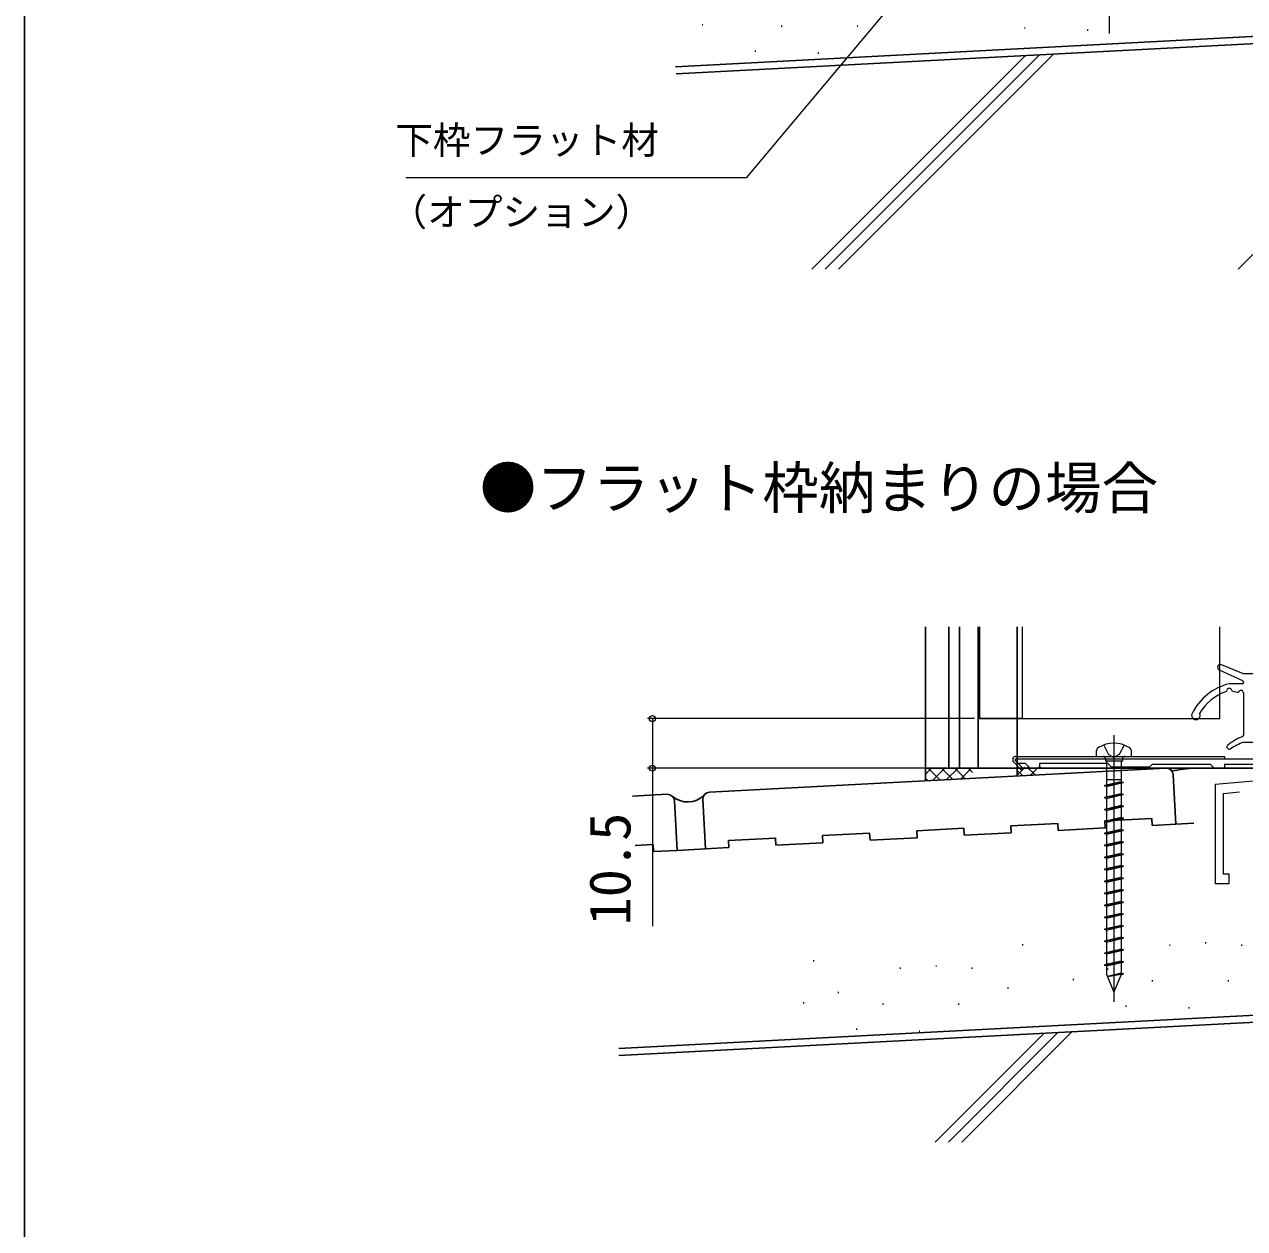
# Model space of a CAD drawing. Units: millimetres, scale not verified. Extents: x -525 to 525, y -783 to 779.
# Drawn here: x -525 to -265.9, y -501.4 to -245.9 of the extents above; entities that cross this region are included whole.
import ezdxf
from ezdxf.enums import TextEntityAlignment as Align

# ---------------------------------------------------------------- set-up
doc = ezdxf.new("R2010")
doc.units = ezdxf.units.MM
doc.header["$LTSCALE"] = 4
for name, color, linetype in [('0-2_USER1', 3, 'Continuous'), ('0-5_YKK_12', 2, 'Continuous'), ('0-8_YKK_ZWAK', 7, 'Continuous'), ('0-9_YSS_K', 3, 'Continuous'), ('0-A_YSS_KE', 3, 'Continuous')]:
    doc.layers.add(name, color=color, linetype=linetype)
for name, color, linetype, lineweight in [('0-3_YKK_11', 211, 'Continuous', 18), ('0-6_YKK_13', 4, 'Continuous', 18), ('0-7_YKK_D', 6, 'Continuous', 18)]:
    doc.layers.add(name, color=color, linetype=linetype, lineweight=lineweight)
doc.styles.add('ＭＳ ゴシック', font='')
doc.styles.get('ＭＳ ゴシック').set_extended_font_data('MS Gothic')

msp = doc.modelspace()

# ---------------------------------------------------------------- linework, layer by layer
at = {"layer": '0-3_YKK_11', "color": 4}
msp.add_lwpolyline([(-233.2, -395.219), (-233.2, -396.219), (-229, -396.219), (-229, -403.439), (-272.2, -407.219), (-272.2, -418.219), (-272.2, -428.219), (-269.2, -428.219), (-269.2, -426.219), (-270.4, -426.219), (-270.4, -409.069), (-267.044, -408.776)], dxfattribs=at)
at = {"layer": '0-3_YKK_11'}
msp.add_lwpolyline([(-252, -402.919), (-270.2, -402.919), (-270.2, -403.719), (-272.4, -403.719), (-273.2, -402.919), (-285.6, -402.919), (-286.2, -403.519), (-294.2, -403.519), (-295, -402.719), (-309.5, -402.719), (-309.5, -403.719), (-311.5, -403.719), (-312.5, -402.719), (-314.2, -402.719), (-314.2, -401.719), (-252, -401.719)], dxfattribs=at)
at = {"layer": '0-5_YKK_12'}
for p, q in [((-333.699, -403.719), (-333.699, -373.719)), ((-328.712, -403.719), (-328.712, -373.719)), ((-326.5, -403.719), (-326.5, -373.719)), ((-322.5, -403.719), (-322.5, -373.719)), ((-314.2, -403.719), (-314.2, -373.719)), ((-233.2, -403.719), (-333.699, -403.719))]:
    msp.add_line(p, q, dxfattribs=at)
msp.add_lwpolyline([(-322.2, -373.719), (-322.2, -393.219), (-313.2, -393.219)], dxfattribs=at)
at = {"layer": '0-6_YKK_13'}
for p, q in [((-294.7, -191.295), (-294.7, -247.846)), ((-271.351, -382.864), (-266.375, -385.145)), ((-266.2, -383.719), (-270.869, -381.765)), ((-266.5, -385.819), (-269.2, -385.819)), ((-266.5, -385.819), (-268.2, -385.819)), ((-258.5, -383.719), (-266.2, -383.719)), ((-266.2, -385.474), (-266.2, -385.418)), ((-266.2, -385.429), (-266.2, -385.519)), ((-268.471, -387.4), (-267.43, -387.592)), ((-266.2, -387.727), (-266.2, -396.378)), ((-295.85, -398.816), (-294.845, -400.849)), ((-293.7, -396.732), (-293.7, -453.282)), ((-291.55, -398.816), (-292.555, -400.849)), ((-266.2, -396.378), (-266.2, -396.74)), ((-266.2, -398.219), (-258.5, -398.219)), ((-314.502, -401.219), (-270.202, -401.219)), ((-297.45, -400.209), (-297.45, -401.236)), ((-297.45, -401.236), (-289.95, -401.236)), ((-294.845, -400.849), (-293.7, -401.458)), ((-292.555, -400.849), (-293.7, -401.458)), ((-289.95, -401.236), (-289.95, -400.209)), ((-270.202, -401.219), (-270.202, -401.719)), ((-313.292, -404.119), (-314.997, -402.414)), ((-314.593, -401.719), (-314.708, -401.996)), ((-312.939, -403.765), (-314.708, -401.996)), ((-314.593, -401.719), (-270.202, -401.719)), ((-313.292, -404.119), (-312.939, -403.765)), ((-295.5, -401.736), (-295.5, -402.236)), ((-295.27, -402.236), (-295.27, -407.298)), ((-292.13, -402.236), (-292.13, -406.599)), ((-292.13, -406.599), (-295.7, -407.394)), ((-291.7, -406.675), (-295.7, -407.394)), ((-292.13, -406.236), (-295.27, -406.236)), ((-292.13, -406.599), (-291.7, -406.675)), ((-291.7, -406.675), (-291.7, -406.799)), ((-291.7, -406.799), (-295.7, -407.517)), ((-295.7, -407.394), (-295.7, -407.517)), ((-295.27, -407.599), (-295.7, -407.517)), ((-292.13, -409.139), (-295.7, -409.934)), ((-295.27, -407.599), (-291.7, -406.799)), ((-295.27, -407.599), (-295.27, -409.838)), ((-292.13, -406.896), (-292.13, -409.139)), ((-295.7, -409.934), (-295.7, -410.057)), ((-295.27, -410.139), (-295.7, -410.057)), ((-292.13, -411.679), (-295.7, -412.474)), ((-295.27, -410.139), (-291.7, -409.339)), ((-295.27, -410.139), (-295.27, -412.378)), ((-295.27, -412.679), (-291.7, -411.879)), ((-292.13, -409.436), (-292.13, -411.679)), ((-295.7, -412.474), (-295.7, -412.597)), ((-295.27, -412.679), (-295.7, -412.597)), ((-292.13, -414.219), (-295.7, -415.014)), ((-295.27, -412.679), (-295.27, -414.918)), ((-295.27, -415.219), (-291.7, -414.419)), ((-292.13, -411.976), (-292.13, -414.219)), ((-295.7, -415.014), (-295.7, -415.137)), ((-295.27, -415.219), (-295.7, -415.137)), ((-292.13, -416.759), (-295.7, -417.554)), ((-295.27, -415.219), (-295.27, -417.458)), ((-295.27, -417.759), (-291.7, -416.959)), ((-292.13, -414.516), (-292.13, -416.759)), ((-292.13, -417.056), (-292.13, -419.299)), ((-295.7, -417.554), (-295.7, -417.677)), ((-295.27, -417.759), (-295.7, -417.677)), ((-292.13, -419.299), (-295.7, -420.094)), ((-295.27, -417.759), (-295.27, -419.998)), ((-295.27, -420.299), (-291.7, -419.499)), ((-292.13, -419.596), (-292.13, -421.839)), ((-295.7, -420.094), (-295.7, -420.217)), ((-295.27, -420.299), (-295.7, -420.217)), ((-292.13, -421.839), (-295.7, -422.634)), ((-295.27, -420.299), (-295.27, -422.538)), ((-295.27, -422.839), (-291.7, -422.039)), ((-292.13, -422.136), (-292.13, -424.379)), ((-295.7, -422.634), (-295.7, -422.757)), ((-295.27, -422.839), (-295.7, -422.757)), ((-292.13, -424.379), (-295.7, -425.174)), ((-295.27, -422.839), (-295.27, -425.078)), ((-295.27, -425.379), (-291.7, -424.579)), ((-292.13, -424.676), (-292.13, -426.919)), ((-295.7, -425.174), (-295.7, -425.297)), ((-295.27, -425.379), (-295.7, -425.297)), ((-292.13, -426.919), (-295.7, -427.714)), ((-295.27, -425.379), (-295.27, -427.618)), ((-295.27, -427.919), (-291.7, -427.119)), ((-292.13, -427.216), (-292.13, -429.459)), ((-295.7, -427.714), (-295.7, -427.837)), ((-295.27, -427.919), (-295.7, -427.837)), ((-292.13, -429.459), (-295.7, -430.254)), ((-295.27, -427.919), (-295.27, -430.158)), ((-295.27, -430.459), (-291.7, -429.659)), ((-292.13, -429.756), (-292.13, -431.999)), ((-295.7, -430.254), (-295.7, -430.377)), ((-295.27, -430.459), (-295.7, -430.377)), ((-292.13, -431.999), (-295.7, -432.794)), ((-295.27, -430.459), (-295.27, -432.698)), ((-295.27, -432.999), (-291.7, -432.199)), ((-292.13, -432.296), (-292.13, -434.539)), ((-295.7, -432.794), (-295.7, -432.917)), ((-295.27, -432.999), (-295.7, -432.917)), ((-292.13, -434.539), (-295.7, -435.334)), ((-295.27, -432.999), (-295.27, -435.238)), ((-295.27, -435.539), (-291.7, -434.739)), ((-292.13, -434.836), (-292.13, -437.079)), ((-295.7, -435.334), (-295.7, -435.457)), ((-295.27, -435.539), (-295.7, -435.457)), ((-292.13, -437.079), (-295.7, -437.874)), ((-295.27, -435.539), (-295.27, -437.778)), ((-295.27, -438.079), (-291.7, -437.279)), ((-292.13, -437.376), (-292.13, -439.619)), ((-295.7, -437.874), (-295.7, -437.997)), ((-295.27, -438.079), (-295.7, -437.997)), ((-292.13, -439.619), (-295.7, -440.414)), ((-295.27, -438.079), (-295.27, -440.318)), ((-295.27, -440.619), (-291.7, -439.819)), ((-292.13, -439.916), (-292.13, -442.159)), ((-295.7, -440.414), (-295.7, -440.537)), ((-295.27, -440.619), (-295.7, -440.537)), ((-292.13, -442.159), (-295.7, -442.954)), ((-295.7, -442.954), (-295.7, -443.077)), ((-295.27, -440.619), (-295.27, -442.858)), ((-295.27, -443.159), (-291.7, -442.359)), ((-292.13, -442.456), (-292.13, -444.699)), ((-295.27, -443.159), (-295.7, -443.077)), ((-292.13, -444.699), (-295.7, -445.494)), ((-295.7, -445.494), (-295.7, -445.617)), ((-295.27, -443.159), (-295.27, -445.398)), ((-295.27, -445.699), (-291.7, -444.899)), ((-292.13, -444.996), (-292.13, -447.234)), ((-295.27, -445.699), (-295.7, -445.617)), ((-295.27, -445.699), (-295.27, -447.446)), ((-295.27, -447.446), (-293.7, -451.236)), ((-292.13, -447.234), (-295.071, -447.927)), ((-291.7, -447.315), (-295.071, -447.927)), ((-292.171, -447.545), (-295.032, -448.022)), ((-292.171, -447.545), (-293.7, -451.236)), ((-292.13, -447.234), (-291.7, -447.315)), ((-291.7, -447.315), (-291.7, -447.435))]:
    msp.add_line(p, q, dxfattribs=at)
for points in [[(-313.2, -373.719), (-313.2, -393.219), (-271.2, -393.219), (-271.2, -373.719)], [(-291.9, -401.736), (-291.9, -402.236), (-295.5, -402.236)], [(-292.13, -409.139), (-291.7, -409.215), (-295.7, -409.934)], [(-291.7, -409.215), (-291.7, -409.339), (-295.7, -410.057)], [(-292.13, -411.679), (-291.7, -411.755), (-295.7, -412.474)], [(-291.7, -411.755), (-291.7, -411.879), (-295.7, -412.597)], [(-292.13, -414.219), (-291.7, -414.295), (-295.7, -415.014)], [(-291.7, -414.295), (-291.7, -414.419), (-295.7, -415.137)], [(-292.13, -416.759), (-291.7, -416.835), (-295.7, -417.554)], [(-291.7, -416.835), (-291.7, -416.959), (-295.7, -417.677)], [(-292.13, -419.299), (-291.7, -419.375), (-295.7, -420.094)], [(-291.7, -419.375), (-291.7, -419.499), (-295.7, -420.217)], [(-292.13, -421.839), (-291.7, -421.915), (-295.7, -422.634)], [(-291.7, -421.915), (-291.7, -422.039), (-295.7, -422.757)], [(-292.13, -424.379), (-291.7, -424.455), (-295.7, -425.174)], [(-291.7, -424.455), (-291.7, -424.579), (-295.7, -425.297)], [(-292.13, -426.919), (-291.7, -426.995), (-295.7, -427.714)], [(-291.7, -426.995), (-291.7, -427.119), (-295.7, -427.837)], [(-292.13, -429.459), (-291.7, -429.535), (-295.7, -430.254)], [(-291.7, -429.535), (-291.7, -429.659), (-295.7, -430.377)], [(-292.13, -431.999), (-291.7, -432.075), (-295.7, -432.794)], [(-291.7, -432.075), (-291.7, -432.199), (-295.7, -432.917)], [(-292.13, -434.539), (-291.7, -434.615), (-295.7, -435.334)], [(-291.7, -434.615), (-291.7, -434.739), (-295.7, -435.457)], [(-292.13, -437.079), (-291.7, -437.155), (-295.7, -437.874)], [(-291.7, -437.155), (-291.7, -437.279), (-295.7, -437.997)], [(-292.13, -439.619), (-291.7, -439.695), (-295.7, -440.414)], [(-291.7, -439.695), (-291.7, -439.819), (-295.7, -440.537)], [(-292.13, -442.159), (-291.7, -442.235), (-295.7, -442.954)], [(-291.7, -442.235), (-291.7, -442.359), (-295.7, -443.077)], [(-292.13, -444.699), (-291.7, -444.775), (-295.7, -445.494)], [(-291.7, -444.775), (-291.7, -444.899), (-295.7, -445.617)], [(-292.171, -447.545), (-291.7, -447.435), (-295.032, -448.022)]]:
    msp.add_lwpolyline(points, dxfattribs=at)
for centre, radius, start, end in [((-271.1, -382.319), 0.6, 67.29305, 245.36696), ((-266.371, -397.48), 12, 103.63748, 153.44873), ((-266.5, -385.519), 0.3, 270, 0), ((-266.5, -385.418), 0.3, 0, 65.36696), ((-266.371, -397.48), 10.6, 109.43486, 149.49517), ((-269.998, -387.202), 0.3, 289.43486, 355.4474), ((-269.2, -387.265), 0.5, 11.56638, 175.4474), ((-268.417, -387.105), 0.3, 191.56638, 259.54207), ((-267.375, -387.297), 0.3, 259.54207, 327.51775), ((-266.7, -387.727), 0.5, 0, 147.51775), ((-276.3, -392.519), 0.9, 153.44873, 27.74574), ((-293.7, -404.714), 6.278, 58.59711, 121.40289), ((-269.2, -399.219), 0.5, 128.04454, 304.23656), ((-261.497, -409.063), 13, 112.09833, 128.04454), ((-261.605, -410.38), 13, 110.70035, 124.23656), ((-266.5, -396.74), 0.3, 292.09833, 0), ((-314.502, -401.919), 0.7, 90, 225.00044), ((-296.45, -400.209), 1, 121.40289, 180), ((-296, -401.736), 0.5, 0, 90), ((-291.4, -401.736), 0.5, 90, 180), ((-290.95, -400.209), 1, 0, 58.59711)]:
    msp.add_arc(centre, radius, start, end, dxfattribs=at)
at = {"layer": '0-7_YKK_D'}
for p, q in [((-323.3, -393.219), (-392.688, -393.219)), ((-312.376, -403.719), (-392.688, -403.719))]:
    msp.add_line(p, q, dxfattribs=at)
for points in [[(-304.105, -197.8), (-305.744, -199.753), (-371.802, -278.478), (-444.033, -278.478)], [(-391.688, -393.219), (-391.688, -403.719), (-391.688, -437.269)]]:
    msp.add_lwpolyline(points, dxfattribs=at)
for centre in [(-391.688, -393.219), (-391.688, -403.719)]:
    msp.add_circle(centre, 0.637, dxfattribs=at)
at = {"layer": '0-8_YKK_ZWAK'}
msp.add_line((-525, 747.2), (-525, -782.8), dxfattribs=at)
at = {"layer": '0-9_YSS_K'}
for p, q in [((-381.134, -245.996), (-380.934, -245.996)), ((-364.341, -246.283), (-364.141, -246.283)), ((-348.226, -246.276), (-348.026, -246.276)), ((-312.705, -246.705), (-312.505, -246.705)), ((-299.34, -247.103), (-299.14, -247.103)), ((-216.979, -247.493), (-267.287, -297.801)), ((-369.937, -251.609), (-369.737, -251.609)), ((-312.495, -252.499), (-357.796, -297.801)), ((-356.572, -252.007), (-356.372, -252.007)), ((-309.51, -252.342), (-354.968, -297.801)), ((-306.525, -252.186), (-352.14, -297.801)), ((-333.699, -406.392), (-333.699, -403.7)), ((-333.699, -404.987), (-332.431, -403.719)), ((-330.618, -406.231), (-333.13, -403.719)), ((-332.198, -406.314), (-329.603, -403.719)), ((-327.93, -406.09), (-330.301, -403.719)), ((-329.213, -406.157), (-326.775, -403.719)), ((-325.243, -405.949), (-327.473, -403.719)), ((-326.228, -406.001), (-323.946, -403.719)), ((-323.699, -404.665), (-324.645, -403.719)), ((-314.2, -403.52), (-314.2, -405.37)), ((-314.2, -405.214), (-312.506, -403.52)), ((-310.439, -405.173), (-312.092, -403.52)), ((-311.381, -405.223), (-309.678, -403.52)), ((-309.2, -403.583), (-309.264, -403.52)), ((-333.305, -406.372), (-333.699, -405.978)), ((-313.126, -405.314), (-314.2, -404.24)), ((-285.633, -414.388), (-295.62, -414.911)), ((-285.555, -415.886), (-285.633, -414.388)), ((-325.579, -416.481), (-335.565, -417.005)), ((-335.486, -418.502), (-335.565, -417.005)), ((-325.5, -417.979), (-325.579, -416.481)), ((-305.606, -415.434), (-315.592, -415.958)), ((-315.514, -417.456), (-315.592, -415.958)), ((-305.527, -416.932), (-305.606, -415.434)), ((-285.555, -415.886), (-280.564, -415.624)), ((-280.564, -415.624), (-276.701, -415.422)), ((-375.431, -420.596), (-375.51, -419.098)), ((-365.445, -420.073), (-355.459, -419.549)), ((-355.459, -419.549), (-355.537, -418.051)), ((-345.473, -419.026), (-335.486, -418.502)), ((-325.5, -417.979), (-315.514, -417.456)), ((-391.488, -419.935), (-395.357, -420.138)), ((-391.41, -421.433), (-391.488, -419.935)), ((-391.41, -421.433), (-386.416, -421.172)), ((-386.416, -421.172), (-380.425, -420.858)), ((-380.425, -420.858), (-375.431, -420.596)), ((-313.151, -441.222), (-312.951, -441.222)), ((-281.917, -441.264), (-281.717, -441.264)), ((-274.302, -440.802), (-274.102, -440.802)), ((-266.687, -441.264), (-266.487, -441.264)), ((-357.512, -444.606), (-357.312, -444.606)), ((-339.149, -446.168), (-338.949, -446.168)), ((-331.534, -445.706), (-331.334, -445.706)), ((-323.919, -446.168), (-323.719, -446.168)), ((-295.097, -446.416), (-294.897, -446.416)), ((-316.304, -450.437), (-316.103, -450.437)), ((-302.402, -448.599), (-302.202, -448.599)), ((-285.609, -448.886), (-285.409, -448.886)), ((-269.494, -448.879), (-269.294, -448.879)), ((-352.329, -451.32), (-352.129, -451.32)), ((-359.634, -453.503), (-359.434, -453.503)), ((-342.841, -453.789), (-342.641, -453.789)), ((-326.726, -453.783), (-326.526, -453.783)), ((-291.205, -454.212), (-291.005, -454.212)), ((-277.84, -454.61), (-277.64, -454.61)), ((-348.437, -459.115), (-348.237, -459.115)), ((-335.072, -459.514), (-334.872, -459.514)), ((-308.596, -460.005), (-331.664, -483.074)), ((-305.611, -459.849), (-328.836, -483.074)), ((-302.626, -459.693), (-326.007, -483.074))]:
    msp.add_line(p, q, dxfattribs=at)
for points in [[(-195.7, -207.712), (-195.7, -246.378), (-386.664, -256.386)], [(-191.801, -415.219), (-191.801, -453.884), (-398.772, -464.731)], [(-305.527, -416.932), (-295.541, -416.409), (-295.62, -414.911)], [(-365.445, -420.073), (-365.524, -418.575), (-375.51, -419.098)], [(-345.473, -419.026), (-345.551, -417.528), (-355.537, -418.051)]]:
    msp.add_lwpolyline(points, dxfattribs=at)
for centre, radius, start, end in [((-274.132, -443.196), 39.542, 93.28913, 100.59569), ((-384.198, -406.019), 4.881, 228.06649, 315.93975)]:
    msp.add_arc(centre, radius, start, end, dxfattribs=at)
at = {"layer": '0-A_YSS_KE'}
for p, q in [((-282.685, -403.719), (-379.555, -408.796)), ((-280.564, -415.624), (-281.113, -405.138)), ((-388.542, -409.267), (-395.906, -409.652)), ((-386.416, -421.172), (-386.966, -410.686)), ((-380.425, -420.858), (-380.974, -410.372))]:
    msp.add_line(p, q, dxfattribs=at)
for points in [[(-197.2, -206.212), (-197.2, -244.954), (-386.743, -254.888)], [(-193.301, -413.719), (-193.301, -452.461), (-398.772, -463.229)]]:
    msp.add_lwpolyline(points, dxfattribs=at)
for centre, start, end in [((-282.611, -405.217), 3, 93), ((-388.464, -410.764), 3, 93), ((-379.476, -410.293), 93, 183)]:
    msp.add_arc(centre, 1.5, start, end, dxfattribs=at)

# ---------------------------------------------------------------- texts
at = {"layer": '0-2_USER1', "style": 'ＭＳ ゴシック'}
msp.add_text('●フラット枠納まりの場合', height=8.798, dxfattribs=at).set_placement((-428.327, -351.287), align=Align.BOTTOM_LEFT)
at = {"layer": '0-7_YKK_D', "style": 'ＭＳ ゴシック'}
for s, p in [('下枠フラット材', (-446.274, -275.152)), ('（オプション）', (-447.501, -290.395))]:
    msp.add_text(s, height=5.865, dxfattribs=at).set_placement(p, align=Align.BOTTOM_LEFT)
msp.add_text('10.5', height=8.798, rotation=90, dxfattribs=at).set_placement((-393.688, -437.11), align=Align.BOTTOM_LEFT)

doc.saveas('drawing.dxf')
